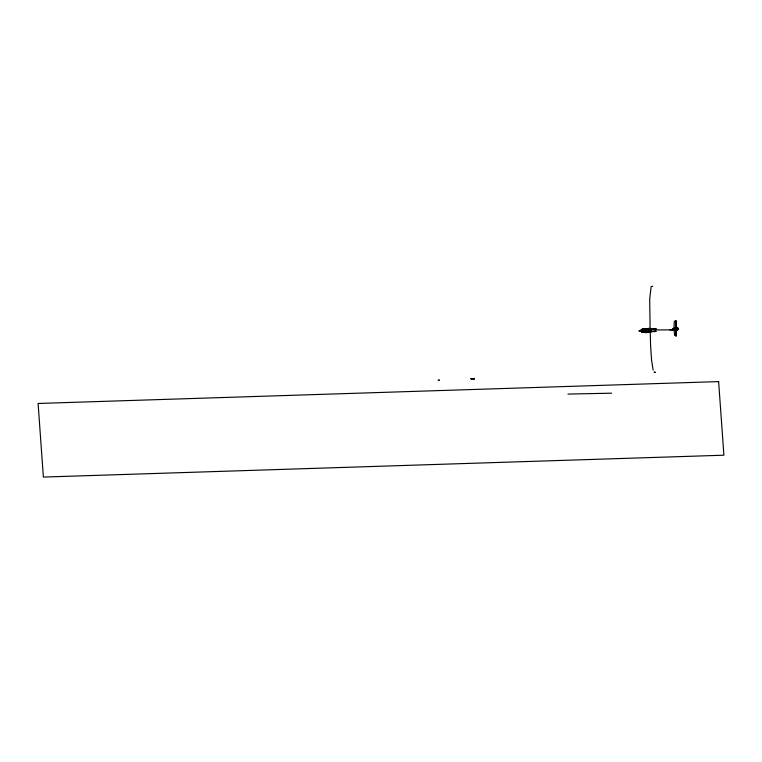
<?xml version="1.0" encoding="UTF-8"?>
<svg xmlns="http://www.w3.org/2000/svg" width="762" height="762" viewBox="0 0 762 762"><rect width="100%" height="100%" fill="white"/><g stroke="black" fill="none" stroke-linecap="round" stroke-linejoin="round"><path stroke-width="1.14" d="M650.1 331.861L641.956 332.051L641.261 329.965L643.738 328.946L649.71 328.441L650.758 329.956L649.605 332.156L646.405 332.603L642.004 332.08L647.843 332.403L650.138 331.813M676.161 329.565L678.066 329.594L676.17 329.898C678.58 329.355 677.332 330.251 678.028 328.279C678.313 331.622 677.57 326.688 676.761 328.613C674.789 331.194 680.009 329.203 677.818 328.26M676.361 329.851C677.599 330.375 678.523 327.86 676.97 328.489C675.18 332.194 680.352 327.146 676.837 328.346M674.894 329.994L672.332 329.784L673.989 328.441C677.066 326.365 676.732 331.365 677.18 328.47L676.942 329.775L677.399 328.441L677.227 329.736L677.608 328.403L677.789 329.651L678.028 328.346M651.119 286.75L649.691 299.152L650.11 328.422M672.332 329.784L673.989 328.441L676.704 328.622M639.68 331.032L638.832 330.889L649.748 329.965L673.198 329.86L674.484 328.555L672.484 329.832C672.198 328.165 676.989 327.812 675.665 328.613M650.396 331.499L641.413 331.537L641.385 329.67L650.367 328.736M675.694 328.193L676.837 328.289M675.056 328.613L673.189 329.975L673.827 329.956M674.37 321.069L673.932 328.422L674.637 335.461M672.76 329.565L674.494 328.346A9.563 1.791 -1.4 0 0 676.646 328.308L676.285 328.241M674.008 329.375L672.77 329.565L674.494 328.374A9.563 1.791 -2.1 0 0 676.646 328.308L675.808 328.498L676.646 328.232A9.563 1.791 -1.4 0 0 674.494 328.346L673.999 328.393L674.494 328.432A9.563 1.791 -2.1 0 1 676.646 328.308M672.484 329.717L674.389 328.403M641.366 331.441L650.738 330.451M674.722 329.936L673.846 329.956M472.383 379L470.83 378.704L474.478 378.428M641.499 331.67L650.643 330.956L650.567 329.041L641.261 329.965M649.31 328.393L641.928 329.327L649.996 328.498M641.537 329.508L643.157 329.07L647.757 330.051L643.242 332.003C638.661 331.184 643.738 327.527 646.3 330.117L641.68 331.88M642.385 329.213L647.719 328.479L656.092 328.927M650.758 331.88L650.253 332.08L650.577 345.396L651.567 360.245L653.158 370.113M650.5 331.308L644.557 332.537M672.817 329.622L673.96 329.422M650.672 330.794L643.938 332.48M650.738 330.279L643.385 332.403M643.28 328.993L646.271 328.593L650.624 329.203M650.986 331.822L654.663 331.375M649.424 332.242L644.966 332.565M653.806 331.67L656.196 331.308L655.044 331.346M677.789 329.641L676.17 329.851M644.433 328.784L650.424 328.822L650.519 331.27M474.45 378.876L472.383 379.009M651.11 332.099L650.386 332.146M654.501 331.394L655.196 331.337M675.837 335.928L675.932 335.928A3.61 0.676 -1.4 0 1 676.427 335.918A3.505 0.657 -1.4 0 1 675.932 335.947L675.856 335.947M654.444 372.389L654.148 372.389A1.705 0.486 -1.7 0 0 654.653 372.389L654.568 372.389A6.058 1.705 -1.7 0 1 655.32 372.351L655.015 372.332A1.934 0.543 -1.7 0 0 654.339 372.342A2.01 0.562 -1.7 0 1 655.034 372.342L655.11 372.342M651.967 286.398L652.015 286.398A6.058 0.552 -1.8 0 1 652.682 286.379L651.881 286.379M669.969 329.946L675.208 329.689M641.433 329.613L644.871 330.213L643.214 331.251L641.299 331.222M470.83 378.704L474.526 378.905M567.947 394.068L611.619 393.192M439.064 380.095L439.569 380.105M643.738 328.946L649.748 329.965L642.48 332.222M438.036 380.057L439.017 380.095M644.833 328.765L650.719 329.651M655.225 328.898L655.73 328.917M656.12 328.936L653.348 328.689M641.318 329.794L650.71 329.489L650.719 330.527M676.132 335.09L675.942 328.889M675.904 327.746L675.723 321.545M675.961 320.697A3.61 0.676 -2.1 0 0 675.465 320.707L675.465 320.707A3.505 0.657 -2.1 0 0 675.961 320.707M676.275 335.09L676.104 328.889L676.275 335.09M676.399 335.09L676.275 328.889L676.399 335.09M643.766 330.298L641.242 330.898L641.766 330.508L641.213 330.279L643.766 330.298M674.103 328.403L672.646 329.67L674.17 328.432M641.775 330.87L641.28 331.175L641.252 330.013L643.185 330.356L641.775 330.87M718.623 381.6L38.1 403.469L43.377 477.069L723.9 455.2L718.623 381.6M675.98 321.535L676.237 327.746L675.98 321.535M675.856 321.535L676.075 327.746L675.856 321.535"/></g></svg>
